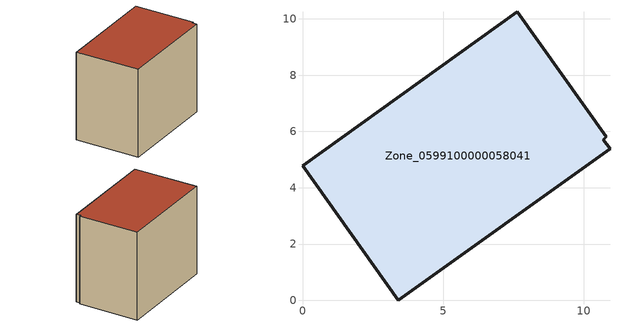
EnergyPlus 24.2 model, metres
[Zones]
Zone_0599100000058041
 floor ground (C_G): 0,4.78 7.63,10.26 10.8,5.81 10.69,5.7 10.93,5.38 3.41,0 z0
 wall outside (C_F): 0,4.78 3.41,0 10.93,5.38 10.69,5.7 10.8,5.81 7.63,10.26 0,4.78 z0:8.06
 roof outside (C_R): 7.63,10.26 0,4.78 3.41,0 10.93,5.38 10.69,5.7 10.8,5.81 z8.06
[BUILDING]
Pand.0599100000058041: North Axis=0; Terrain=City; Loads Convergence Tolerance Value=0.04; Temperature Convergence Tolerance Value=0.4; Solar Distribution=FullExterior; Maximum Number of Warmup Days=25; Minimum Number of Warmup Days=1
[Site:Location]
Rotterdam.The.Hague.AP_ZH_NLD Design_Conditions: Latitude=51.96; Longitude=4.45; Time Zone=1; Elevation=-4.5
[SITE:GROUNDTEMPERATURE:BUILDINGSURFACE]
18, 18, 18, 18, 18, 18, 18, 18, 18, 18, 18, 18
[MATERIAL] Thermal Absorptance=0.9; Solar Absorptance=0.7; Visible Absorptance=0.7
Name | Roughness | Thickness | Conductivity | Density | Specific Heat
G.TC.1975-1991 | MediumSmooth | 0.15 | 0.288461 | 540 | 1210
F.TC.1975-1991 | Rough | 0.3 | 0.230769 | 1920 | 840
R.TC.1975-1991 | MediumRough | 0.2 | 0.153846 | 1500 | 1000
[CONSTRUCTION]
C_G: G.TC.1975-1991
C_F: F.TC.1975-1991
C_R: R.TC.1975-1991
[ZONE]
Zone_0599100000058041: Type=1; Multiplier=1; Ceiling Height=Autocalculate; Volume=Autocalculate; Floor Area=autocalculate; Part of Total Floor Area=Yes
[ZONEINFILTRATION:DESIGNFLOWRATE]
Infil_Zone_0599100000058041: Zone or ZoneList or Space or SpaceList=Zone_0599100000058041; Schedule=AlwaysOn; Design Flow Rate Calculation Method=Flow/Area; Flow Rate per Floor Area=0.003; Constant Term Coefficient=1; Temperature Term Coefficient=0; Velocity Term Coefficient=0; Velocity Squared Term Coefficient=0
[HVACTEMPLATE:ZONE:IDEALLOADSAIRSYSTEM]
Zone_0599100000058041: Maximum Heating Supply Air Temperature=50; Minimum Cooling Supply Air Temperature=13; Maximum Heating Supply Air Humidity Ratio=0.0156; Minimum Cooling Supply Air Humidity Ratio=0.0077; Heating Limit=NoLimit; Cooling Limit=NoLimit; Dehumidification Control Type=ConstantSensibleHeatRatio; Cooling Sensible Heat Ratio=0.7; Dehumidification Setpoint=60; Humidification Control Type=None; Humidification Setpoint=30; Outdoor Air Method=None; Outdoor Air Flow Rate per Person=0.00944; Outdoor Air Flow Rate per Zone Floor Area=0; Outdoor Air Flow Rate per Zone=0; Demand Controlled Ventilation Type=None; Outdoor Air Economizer Type=NoEconomizer; Heat Recovery Type=None; Sensible Heat Recovery Effectiveness=0.7; Latent Heat Recovery Effectiveness=0.65
[ZONECONTROL:THERMOSTAT]
ThermostatControl_Zone_0599100000058041: Zone or ZoneList=Zone_0599100000058041; Control Type Schedule=DualSetpointControlType; Control 1=Thermostat_Zone_0599100000058041; Temperature Difference Between Cutout And Setpoint=0
[THERMOSTATSETPOINT:DUALSETPOINT]
Thermostat_Zone_0599100000058041: Heating Setpoint Temperature Schedule=HeatingSetpoint_Zone_0599100000058041; Cooling Setpoint Temperature Schedule=CoolingSetpoint_Zone_0599100000058041
[SCHEDULE:COMPACT]
HeatingSetpoint_Zone_0599100000058041: Through: 12/31, For: AllDays, Until: 24:00, 21
CoolingSetpoint_Zone_0599100000058041: Through: 12/31, For: AllDays, Until: 24:00, 24
DualSetpointControlType: Through: 12/31, For: AllDays, Until: 24:00, 4
AlwaysOn: Through: 12/31, For: AllDays, Until: 24:00, 1
